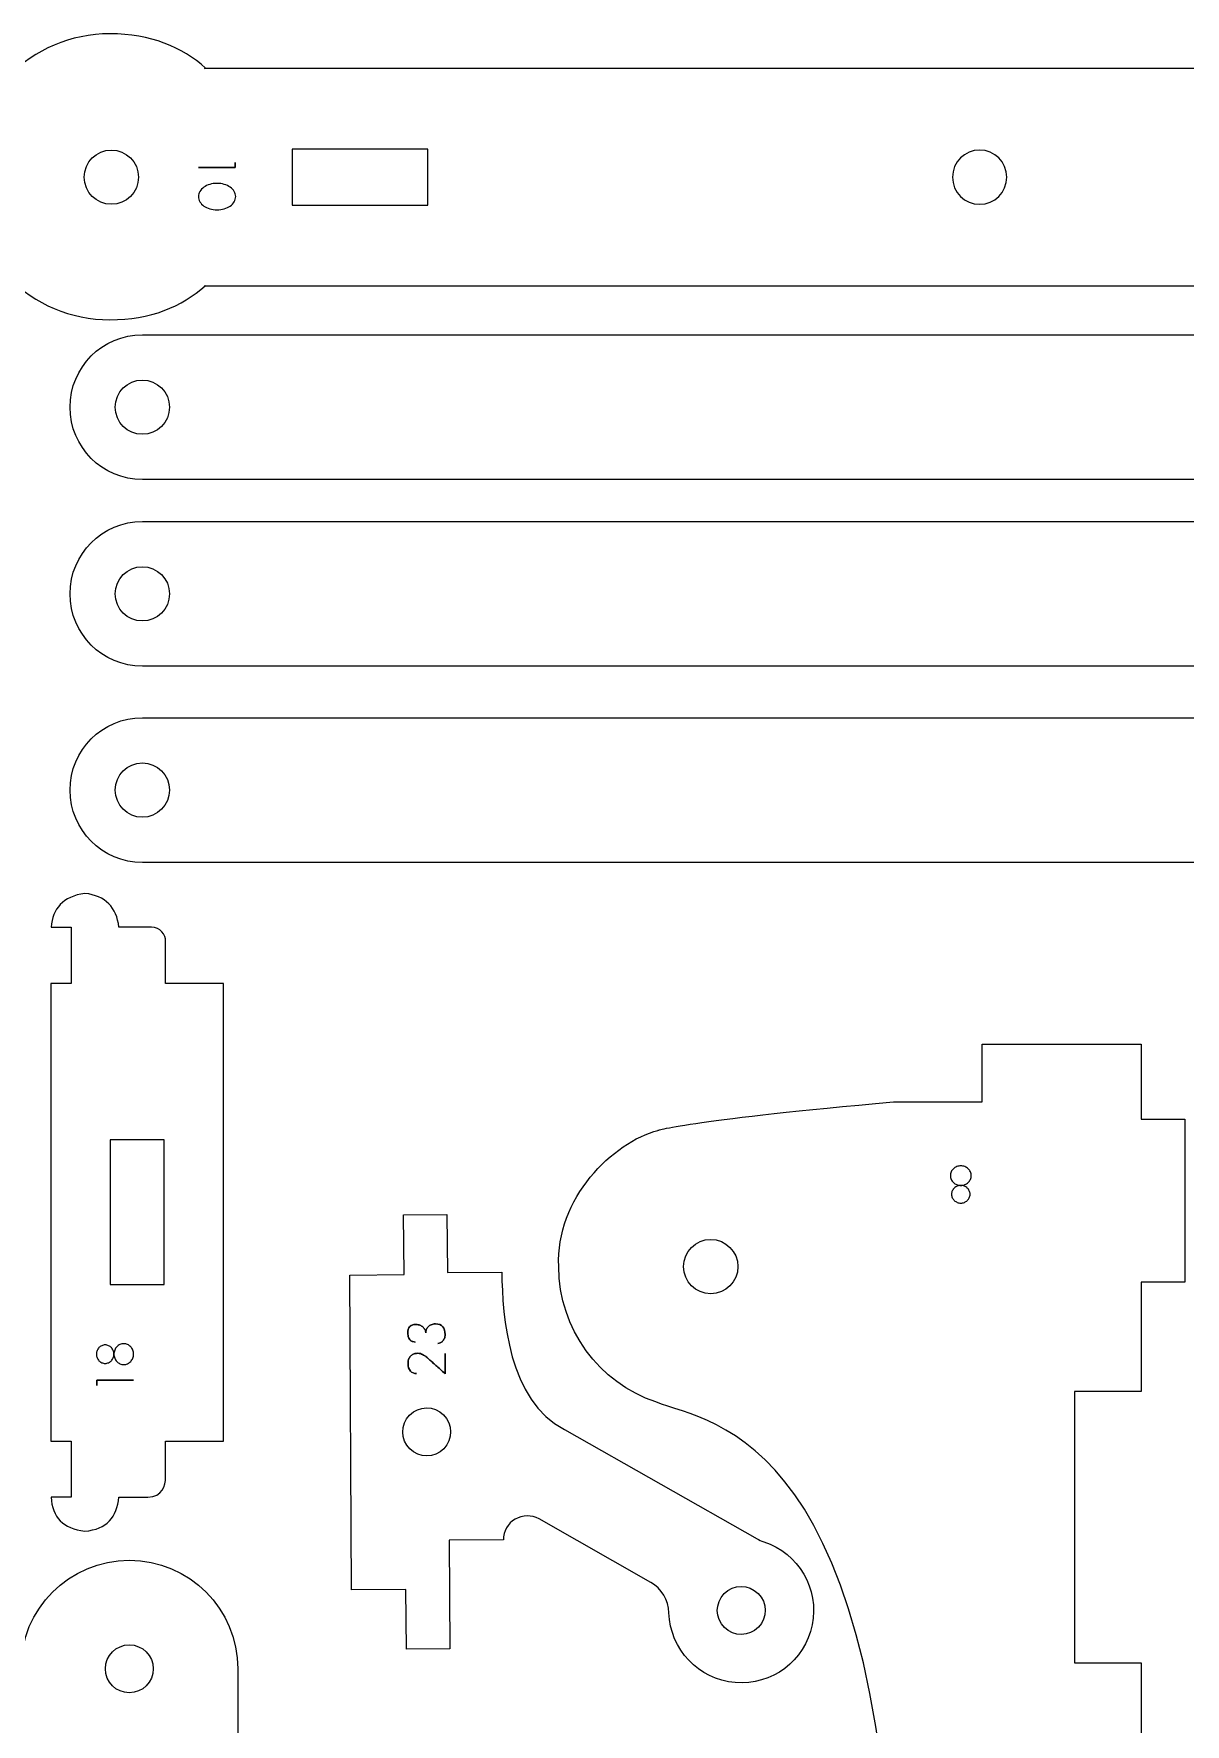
# Model space of a CAD drawing. Header units: millimetres. Extents: x 1 to 3601, y 1 to 1248.
# Drawn here: x 1135 to 1198.6, y 1018.2 to 1111.6 of the extents above; entities that cross this region are included whole.
import ezdxf

# ---------------------------------------------------------------- set-up
doc = ezdxf.new("R2010")
doc.units = ezdxf.units.MM
doc.layers.get('0').update_dxf_attribs({"lineweight": 5})
doc.layers.add('MARCATGE', color=1, linetype='Continuous', lineweight=5)
doc.layers.add('TALL 1', color=4, linetype='Continuous', lineweight=5)

msp = doc.modelspace()

# ---------------------------------------------------------------- linework, layer by layer
at = {"lineweight": 9}
for points, knots in [([(1144.459, 1109.725), (1144.459, 1109.725), (1144.402, 1109.692), (1144.402, 1109.692), (1144.402, 1109.692), (1144.402, 1109.692), (1219.336, 1109.692), (1219.336, 1109.692), (1219.336, 1109.692), (1222.65, 1109.692), (1225.257, 1107.006), (1225.257, 1103.692), (1225.257, 1103.692), (1225.257, 1100.379), (1222.57, 1097.693), (1219.257, 1097.693), (1219.257, 1097.693), (1219.257, 1097.693), (1144.402, 1097.693), (1144.402, 1097.693), (1144.402, 1097.693), (1144.402, 1097.693), (1144.445, 1097.688), (1144.445, 1097.688), (1144.445, 1097.688), (1143.171, 1096.54), (1141.416, 1095.809), (1139.18, 1095.809), (1139.18, 1095.809), (1134.815, 1095.809), (1131.276, 1099.348), (1131.276, 1103.713), (1131.276, 1103.713), (1131.276, 1108.078), (1134.815, 1111.617), (1139.18, 1111.617), (1139.18, 1111.617), (1141.424, 1111.617), (1143.183, 1110.88), (1144.459, 1109.725)], [0, 0, 0, 0, 0.090909, 0.090909, 0.090909, 0.090909, 0.181818, 0.181818, 0.181818, 0.181818, 0.272727, 0.272727, 0.272727, 0.272727, 0.363636, 0.363636, 0.363636, 0.363636, 0.454545, 0.454545, 0.454545, 0.454545, 0.545455, 0.545455, 0.545455, 0.545455, 0.636364, 0.636364, 0.636364, 0.636364, 0.727273, 0.727273, 0.727273, 0.727273, 0.818182, 0.818182, 0.818182, 0.818182, 1, 1, 1, 1]), ([(1140.971, 1086.979), (1140.971, 1086.979), (1220.971, 1086.979), (1220.971, 1086.979), (1220.971, 1086.979), (1222.4, 1086.979), (1223.72, 1087.741), (1224.435, 1088.979), (1224.435, 1088.979), (1225.15, 1090.217), (1225.15, 1091.741), (1224.435, 1092.979), (1224.435, 1092.979), (1223.72, 1094.217), (1222.4, 1094.979), (1220.971, 1094.979), (1220.971, 1094.979), (1220.971, 1094.979), (1140.971, 1094.979), (1140.971, 1094.979), (1140.971, 1094.979), (1138.762, 1094.979), (1136.971, 1093.188), (1136.971, 1090.979), (1136.971, 1090.979), (1136.971, 1088.77), (1138.762, 1086.979), (1140.971, 1086.979)], [0, 0, 0, 0, 0.125, 0.125, 0.125, 0.125, 0.25, 0.25, 0.25, 0.25, 0.375, 0.375, 0.375, 0.375, 0.5, 0.5, 0.5, 0.5, 0.625, 0.625, 0.625, 0.625, 0.75, 0.75, 0.75, 0.75, 1, 1, 1, 1]), ([(1140.971, 1076.66), (1140.971, 1076.66), (1220.971, 1076.66), (1220.971, 1076.66), (1220.971, 1076.66), (1222.4, 1076.66), (1223.72, 1077.423), (1224.435, 1078.66), (1224.435, 1078.66), (1225.15, 1079.898), (1225.15, 1081.423), (1224.435, 1082.66), (1224.435, 1082.66), (1223.72, 1083.898), (1222.4, 1084.66), (1220.971, 1084.66), (1220.971, 1084.66), (1220.971, 1084.66), (1140.971, 1084.66), (1140.971, 1084.66), (1140.971, 1084.66), (1138.762, 1084.66), (1136.971, 1082.869), (1136.971, 1080.66), (1136.971, 1080.66), (1136.971, 1078.451), (1138.762, 1076.66), (1140.971, 1076.66)], [0, 0, 0, 0, 0.125, 0.125, 0.125, 0.125, 0.25, 0.25, 0.25, 0.25, 0.375, 0.375, 0.375, 0.375, 0.5, 0.5, 0.5, 0.5, 0.625, 0.625, 0.625, 0.625, 0.75, 0.75, 0.75, 0.75, 1, 1, 1, 1]), ([(1140.971, 1065.812), (1140.971, 1065.812), (1220.971, 1065.812), (1220.971, 1065.812), (1220.971, 1065.812), (1222.4, 1065.812), (1223.72, 1066.575), (1224.435, 1067.812), (1224.435, 1067.812), (1225.15, 1069.05), (1225.15, 1070.575), (1224.435, 1071.812), (1224.435, 1071.812), (1223.72, 1073.05), (1222.4, 1073.812), (1220.971, 1073.812), (1220.971, 1073.812), (1220.971, 1073.812), (1140.971, 1073.812), (1140.971, 1073.812), (1140.971, 1073.812), (1138.762, 1073.812), (1136.971, 1072.021), (1136.971, 1069.812), (1136.971, 1069.812), (1136.971, 1067.603), (1138.762, 1065.812), (1140.971, 1065.812)], [0, 0, 0, 0, 0.125, 0.125, 0.125, 0.125, 0.25, 0.25, 0.25, 0.25, 0.375, 0.375, 0.375, 0.375, 0.5, 0.5, 0.5, 0.5, 0.625, 0.625, 0.625, 0.625, 0.75, 0.75, 0.75, 0.75, 1, 1, 1, 1]), ([(1142.247, 1059.13), (1142.247, 1059.13), (1145.453, 1059.13), (1145.453, 1059.13), (1145.453, 1059.13), (1145.453, 1059.13), (1145.453, 1033.83), (1145.453, 1033.83), (1145.453, 1033.83), (1145.453, 1033.83), (1142.247, 1033.83), (1142.247, 1033.83), (1142.247, 1033.83), (1142.247, 1033.83), (1142.247, 1031.832), (1142.247, 1031.832), (1142.247, 1031.832), (1142.274, 1031.369), (1142.071, 1030.753), (1141.273, 1030.731), (1141.273, 1030.731), (1141.273, 1030.731), (1139.676, 1030.733), (1139.676, 1030.733), (1139.676, 1030.733), (1139.561, 1029.637), (1139.012, 1028.94), (1137.797, 1028.854), (1137.797, 1028.854), (1136.584, 1028.976), (1135.996, 1029.633), (1135.922, 1030.73), (1135.922, 1030.73), (1135.922, 1030.73), (1137.031, 1030.733), (1137.031, 1030.733), (1137.031, 1030.733), (1137.031, 1030.733), (1137.042, 1033.83), (1137.042, 1033.83), (1137.042, 1033.83), (1137.042, 1033.83), (1135.916, 1033.83), (1135.916, 1033.83), (1135.916, 1033.83), (1135.916, 1033.83), (1135.916, 1059.13), (1135.916, 1059.13), (1135.916, 1059.13), (1135.916, 1059.13), (1137.042, 1059.13), (1137.042, 1059.13), (1137.042, 1059.13), (1137.042, 1059.13), (1137.042, 1062.23), (1137.042, 1062.23), (1137.042, 1062.23), (1137.042, 1062.23), (1135.922, 1062.23), (1135.922, 1062.23), (1135.922, 1062.23), (1136.013, 1063.256), (1136.574, 1063.929), (1137.799, 1064.105), (1137.799, 1064.105), (1138.928, 1063.967), (1139.547, 1063.335), (1139.676, 1062.23), (1139.676, 1062.23), (1139.676, 1062.23), (1141.475, 1062.23), (1141.475, 1062.23), (1141.475, 1062.23), (1141.967, 1062.225), (1142.274, 1061.832), (1142.247, 1061.439), (1142.247, 1061.439), (1142.247, 1061.439), (1142.247, 1059.13), (1142.247, 1059.13)], [0, 0, 0, 0, 0.047619, 0.047619, 0.047619, 0.047619, 0.095238, 0.095238, 0.095238, 0.095238, 0.142857, 0.142857, 0.142857, 0.142857, 0.190476, 0.190476, 0.190476, 0.190476, 0.238095, 0.238095, 0.238095, 0.238095, 0.285714, 0.285714, 0.285714, 0.285714, 0.333333, 0.333333, 0.333333, 0.333333, 0.380952, 0.380952, 0.380952, 0.380952, 0.428571, 0.428571, 0.428571, 0.428571, 0.47619, 0.47619, 0.47619, 0.47619, 0.52381, 0.52381, 0.52381, 0.52381, 0.571429, 0.571429, 0.571429, 0.571429, 0.619048, 0.619048, 0.619048, 0.619048, 0.666667, 0.666667, 0.666667, 0.666667, 0.714286, 0.714286, 0.714286, 0.714286, 0.761905, 0.761905, 0.761905, 0.761905, 0.809524, 0.809524, 0.809524, 0.809524, 0.857143, 0.857143, 0.857143, 0.857143, 0.904762, 0.904762, 0.904762, 0.904762, 1, 1, 1, 1]), ([(1187.397, 1055.777), (1187.397, 1055.777), (1187.397, 1055.577), (1187.397, 1055.577), (1187.397, 1055.577), (1187.397, 1055.577), (1187.397, 1052.577), (1187.397, 1052.577), (1187.397, 1052.577), (1187.397, 1052.577), (1182.497, 1052.577), (1182.497, 1052.577), (1182.497, 1052.577), (1171.717, 1051.631), (1169.383, 1051.01), (1169.472, 1051.002), (1169.472, 1051.002), (1167.007, 1050.373), (1163.797, 1047.227), (1163.993, 1043.477), (1163.993, 1043.477), (1163.993, 1040), (1166.238, 1037.047), (1169.358, 1035.99), (1169.358, 1035.99), (1172.541, 1034.753), (1182.224, 1034.23), (1182.629, 1003.977), (1182.629, 1003.977), (1182.629, 1003.977), (1182.629, 1004.077), (1182.629, 1004.077), (1182.629, 1004.077), (1182.629, 1004.077), (1189.697, 1004.077), (1189.697, 1004.077), (1189.697, 1004.077), (1189.697, 1004.077), (1189.697, 1001.577), (1189.697, 1001.577), (1189.697, 1001.577), (1189.697, 1001.577), (1196.197, 1001.577), (1196.197, 1001.577), (1196.197, 1001.577), (1196.197, 1001.577), (1196.197, 1004.598), (1196.197, 1004.598), (1196.197, 1004.598), (1196.197, 1004.598), (1198.597, 1004.598), (1198.597, 1004.598), (1198.597, 1004.598), (1198.597, 1004.598), (1198.597, 1007.298), (1198.597, 1007.298), (1198.597, 1007.298), (1198.597, 1007.298), (1196.197, 1007.298), (1196.197, 1007.298), (1196.197, 1007.298), (1196.197, 1007.298), (1196.197, 1008.477), (1196.197, 1008.477), (1196.197, 1008.477), (1196.197, 1008.477), (1198.597, 1008.477), (1198.597, 1008.477), (1198.597, 1008.477), (1198.597, 1008.477), (1198.597, 1014.098), (1198.597, 1014.098), (1198.597, 1014.098), (1198.597, 1014.098), (1196.197, 1014.098), (1196.197, 1014.098), (1196.197, 1014.098), (1196.197, 1014.098), (1196.197, 1021.564), (1196.197, 1021.564), (1196.197, 1021.564), (1196.197, 1021.564), (1196.197, 1021.577), (1196.197, 1021.577), (1196.197, 1021.577), (1196.197, 1021.577), (1192.496, 1021.577), (1192.496, 1021.577), (1192.496, 1021.577), (1192.496, 1021.577), (1192.496, 1036.577), (1192.496, 1036.577), (1192.496, 1036.577), (1192.496, 1036.577), (1196.196, 1036.577), (1196.196, 1036.577), (1196.196, 1036.577), (1196.196, 1036.577), (1196.196, 1042.616), (1196.196, 1042.616), (1196.196, 1042.616), (1196.196, 1042.616), (1198.597, 1042.616), (1198.597, 1042.616), (1198.597, 1042.616), (1198.597, 1042.616), (1198.597, 1051.616), (1198.597, 1051.616), (1198.597, 1051.616), (1198.597, 1051.616), (1196.197, 1051.616), (1196.197, 1051.616), (1196.197, 1051.616), (1196.197, 1051.616), (1196.197, 1055.777), (1196.197, 1055.777), (1196.197, 1055.777), (1196.197, 1055.777), (1187.397, 1055.777), (1187.397, 1055.777)], [0, 0, 0, 0, 0.032258, 0.032258, 0.032258, 0.032258, 0.064516, 0.064516, 0.064516, 0.064516, 0.096774, 0.096774, 0.096774, 0.096774, 0.129032, 0.129032, 0.129032, 0.129032, 0.16129, 0.16129, 0.16129, 0.16129, 0.193548, 0.193548, 0.193548, 0.193548, 0.225806, 0.225806, 0.225806, 0.225806, 0.258065, 0.258065, 0.258065, 0.258065, 0.290323, 0.290323, 0.290323, 0.290323, 0.322581, 0.322581, 0.322581, 0.322581, 0.354839, 0.354839, 0.354839, 0.354839, 0.387097, 0.387097, 0.387097, 0.387097, 0.419355, 0.419355, 0.419355, 0.419355, 0.451613, 0.451613, 0.451613, 0.451613, 0.483871, 0.483871, 0.483871, 0.483871, 0.516129, 0.516129, 0.516129, 0.516129, 0.548387, 0.548387, 0.548387, 0.548387, 0.580645, 0.580645, 0.580645, 0.580645, 0.612903, 0.612903, 0.612903, 0.612903, 0.645161, 0.645161, 0.645161, 0.645161, 0.677419, 0.677419, 0.677419, 0.677419, 0.709677, 0.709677, 0.709677, 0.709677, 0.741935, 0.741935, 0.741935, 0.741935, 0.774194, 0.774194, 0.774194, 0.774194, 0.806452, 0.806452, 0.806452, 0.806452, 0.83871, 0.83871, 0.83871, 0.83871, 0.870968, 0.870968, 0.870968, 0.870968, 0.903226, 0.903226, 0.903226, 0.903226, 0.935484, 0.935484, 0.935484, 0.935484, 1, 1, 1, 1]), ([(1186.219, 1049.043), (1186.299, 1049.043), (1186.373, 1049.029), (1186.442, 1049.001), (1186.442, 1049.001), (1186.512, 1048.972), (1186.573, 1048.933), (1186.626, 1048.883), (1186.626, 1048.883), (1186.679, 1048.834), (1186.72, 1048.776), (1186.75, 1048.71), (1186.75, 1048.71), (1186.78, 1048.644), (1186.795, 1048.574), (1186.795, 1048.501), (1186.795, 1048.501), (1186.795, 1048.428), (1186.78, 1048.358), (1186.75, 1048.292), (1186.75, 1048.292), (1186.72, 1048.226), (1186.679, 1048.169), (1186.626, 1048.12), (1186.626, 1048.12), (1186.573, 1048.071), (1186.512, 1048.032), (1186.442, 1048.003), (1186.442, 1048.003), (1186.373, 1047.974), (1186.299, 1047.959), (1186.219, 1047.959), (1186.219, 1047.959), (1186.14, 1047.959), (1186.066, 1047.974), (1185.995, 1048.003), (1185.995, 1048.003), (1185.925, 1048.032), (1185.863, 1048.071), (1185.81, 1048.12), (1185.81, 1048.12), (1185.758, 1048.169), (1185.716, 1048.226), (1185.686, 1048.292), (1185.686, 1048.292), (1185.656, 1048.358), (1185.641, 1048.428), (1185.641, 1048.501), (1185.641, 1048.501), (1185.641, 1048.574), (1185.656, 1048.644), (1185.686, 1048.71), (1185.686, 1048.71), (1185.716, 1048.776), (1185.758, 1048.834), (1185.81, 1048.883), (1185.81, 1048.883), (1185.863, 1048.933), (1185.925, 1048.972), (1185.995, 1049.001), (1185.995, 1049.001), (1186.066, 1049.029), (1186.14, 1049.043), (1186.219, 1049.043)], [0, 0, 0, 0, 0.058824, 0.058824, 0.058824, 0.058824, 0.117647, 0.117647, 0.117647, 0.117647, 0.176471, 0.176471, 0.176471, 0.176471, 0.235294, 0.235294, 0.235294, 0.235294, 0.294118, 0.294118, 0.294118, 0.294118, 0.352941, 0.352941, 0.352941, 0.352941, 0.411765, 0.411765, 0.411765, 0.411765, 0.470588, 0.470588, 0.470588, 0.470588, 0.529412, 0.529412, 0.529412, 0.529412, 0.588235, 0.588235, 0.588235, 0.588235, 0.647059, 0.647059, 0.647059, 0.647059, 0.705882, 0.705882, 0.705882, 0.705882, 0.764706, 0.764706, 0.764706, 0.764706, 0.823529, 0.823529, 0.823529, 0.823529, 0.882353, 0.882353, 0.882353, 0.882353, 1, 1, 1, 1]), ([(1186.219, 1047.959), (1186.289, 1047.959), (1186.355, 1047.947), (1186.417, 1047.921), (1186.417, 1047.921), (1186.479, 1047.896), (1186.533, 1047.861), (1186.579, 1047.817), (1186.579, 1047.817), (1186.625, 1047.772), (1186.662, 1047.721), (1186.689, 1047.663), (1186.689, 1047.663), (1186.717, 1047.605), (1186.73, 1047.542), (1186.73, 1047.474), (1186.73, 1047.474), (1186.73, 1047.406), (1186.717, 1047.343), (1186.689, 1047.283), (1186.689, 1047.283), (1186.662, 1047.224), (1186.625, 1047.172), (1186.579, 1047.128), (1186.579, 1047.128), (1186.533, 1047.084), (1186.479, 1047.049), (1186.417, 1047.024), (1186.417, 1047.024), (1186.355, 1046.998), (1186.289, 1046.986), (1186.219, 1046.986), (1186.219, 1046.986), (1186.15, 1046.986), (1186.084, 1046.998), (1186.022, 1047.024), (1186.022, 1047.024), (1185.96, 1047.049), (1185.906, 1047.084), (1185.86, 1047.128), (1185.86, 1047.128), (1185.814, 1047.172), (1185.777, 1047.224), (1185.75, 1047.283), (1185.75, 1047.283), (1185.722, 1047.343), (1185.709, 1047.406), (1185.709, 1047.474), (1185.709, 1047.474), (1185.709, 1047.542), (1185.722, 1047.605), (1185.75, 1047.663), (1185.75, 1047.663), (1185.777, 1047.721), (1185.814, 1047.772), (1185.86, 1047.817), (1185.86, 1047.817), (1185.906, 1047.861), (1185.96, 1047.896), (1186.022, 1047.921), (1186.022, 1047.921), (1186.084, 1047.947), (1186.15, 1047.959), (1186.219, 1047.959)], [0, 0, 0, 0, 0.058824, 0.058824, 0.058824, 0.058824, 0.117647, 0.117647, 0.117647, 0.117647, 0.176471, 0.176471, 0.176471, 0.176471, 0.235294, 0.235294, 0.235294, 0.235294, 0.294118, 0.294118, 0.294118, 0.294118, 0.352941, 0.352941, 0.352941, 0.352941, 0.411765, 0.411765, 0.411765, 0.411765, 0.470588, 0.470588, 0.470588, 0.470588, 0.529412, 0.529412, 0.529412, 0.529412, 0.588235, 0.588235, 0.588235, 0.588235, 0.647059, 0.647059, 0.647059, 0.647059, 0.705882, 0.705882, 0.705882, 0.705882, 0.764706, 0.764706, 0.764706, 0.764706, 0.823529, 0.823529, 0.823529, 0.823529, 0.882353, 0.882353, 0.882353, 0.882353, 1, 1, 1, 1]), ([(1152.534, 1025.605), (1152.534, 1025.605), (1152.534, 1025.608), (1152.534, 1025.608), (1152.534, 1025.608), (1152.534, 1025.608), (1155.534, 1025.63), (1155.534, 1025.63), (1155.534, 1025.63), (1155.534, 1025.63), (1155.536, 1025.63), (1155.536, 1025.63), (1155.536, 1025.63), (1155.536, 1025.63), (1155.578, 1022.331), (1155.578, 1022.331), (1155.578, 1022.331), (1155.578, 1022.331), (1157.978, 1022.348), (1157.978, 1022.348), (1157.978, 1022.348), (1157.978, 1022.348), (1157.934, 1028.348), (1157.934, 1028.348), (1157.934, 1028.348), (1157.934, 1028.348), (1160.934, 1028.37), (1160.934, 1028.37), (1160.934, 1028.37), (1160.93, 1028.84), (1161.178, 1029.277), (1161.584, 1029.515), (1161.584, 1029.515), (1161.989, 1029.753), (1162.491, 1029.757), (1162.9, 1029.525), (1162.9, 1029.525), (1162.9, 1029.525), (1169.073, 1026.021), (1169.073, 1026.021), (1169.073, 1026.021), (1169.68, 1025.676), (1170.064, 1025.04), (1170.085, 1024.343), (1170.085, 1024.343), (1170.148, 1022.313), (1171.722, 1020.652), (1173.746, 1020.48), (1173.746, 1020.48), (1175.77, 1020.309), (1177.601, 1021.682), (1178.004, 1023.673), (1178.004, 1023.673), (1178.407, 1025.663), (1177.254, 1027.64), (1175.322, 1028.269), (1175.322, 1028.269), (1175.194, 1028.311), (1175.071, 1028.365), (1174.954, 1028.432), (1174.954, 1028.432), (1174.954, 1028.432), (1164.307, 1034.476), (1164.307, 1034.476), (1164.307, 1034.476), (1161.213, 1036.034), (1160.864, 1040.728), (1160.846, 1043.17), (1160.846, 1043.17), (1160.846, 1043.17), (1157.846, 1043.148), (1157.846, 1043.148), (1157.846, 1043.148), (1157.846, 1043.148), (1157.802, 1046.347), (1157.802, 1046.347), (1157.802, 1046.347), (1157.802, 1046.347), (1155.402, 1046.33), (1155.402, 1046.33), (1155.402, 1046.33), (1155.402, 1046.33), (1155.446, 1043.03), (1155.446, 1043.03), (1155.446, 1043.03), (1155.446, 1043.03), (1152.446, 1043.008), (1152.446, 1043.008), (1152.446, 1043.008), (1152.446, 1043.008), (1152.534, 1025.605), (1152.534, 1025.605)], [0, 0, 0, 0, 0.041667, 0.041667, 0.041667, 0.041667, 0.083333, 0.083333, 0.083333, 0.083333, 0.125, 0.125, 0.125, 0.125, 0.166667, 0.166667, 0.166667, 0.166667, 0.208333, 0.208333, 0.208333, 0.208333, 0.25, 0.25, 0.25, 0.25, 0.291667, 0.291667, 0.291667, 0.291667, 0.333333, 0.333333, 0.333333, 0.333333, 0.375, 0.375, 0.375, 0.375, 0.416667, 0.416667, 0.416667, 0.416667, 0.458333, 0.458333, 0.458333, 0.458333, 0.5, 0.5, 0.5, 0.5, 0.541667, 0.541667, 0.541667, 0.541667, 0.583333, 0.583333, 0.583333, 0.583333, 0.625, 0.625, 0.625, 0.625, 0.666667, 0.666667, 0.666667, 0.666667, 0.708333, 0.708333, 0.708333, 0.708333, 0.75, 0.75, 0.75, 0.75, 0.791667, 0.791667, 0.791667, 0.791667, 0.833333, 0.833333, 0.833333, 0.833333, 0.875, 0.875, 0.875, 0.875, 0.916667, 0.916667, 0.916667, 0.916667, 1, 1, 1, 1]), ([(1139.4, 1038.633), (1139.4, 1038.564), (1139.388, 1038.498), (1139.362, 1038.436), (1139.362, 1038.436), (1139.337, 1038.374), (1139.302, 1038.319), (1139.258, 1038.273), (1139.258, 1038.273), (1139.214, 1038.227), (1139.162, 1038.191), (1139.104, 1038.163), (1139.104, 1038.163), (1139.046, 1038.136), (1138.983, 1038.122), (1138.915, 1038.122), (1138.915, 1038.122), (1138.847, 1038.122), (1138.784, 1038.136), (1138.724, 1038.163), (1138.724, 1038.163), (1138.665, 1038.191), (1138.613, 1038.227), (1138.569, 1038.273), (1138.569, 1038.273), (1138.525, 1038.319), (1138.49, 1038.374), (1138.465, 1038.436), (1138.465, 1038.436), (1138.439, 1038.498), (1138.427, 1038.564), (1138.427, 1038.633), (1138.427, 1038.633), (1138.427, 1038.703), (1138.439, 1038.769), (1138.465, 1038.831), (1138.465, 1038.831), (1138.49, 1038.893), (1138.525, 1038.947), (1138.569, 1038.993), (1138.569, 1038.993), (1138.613, 1039.039), (1138.665, 1039.076), (1138.724, 1039.103), (1138.724, 1039.103), (1138.784, 1039.13), (1138.847, 1039.144), (1138.915, 1039.144), (1138.915, 1039.144), (1138.983, 1039.144), (1139.046, 1039.13), (1139.104, 1039.103), (1139.104, 1039.103), (1139.162, 1039.076), (1139.214, 1039.039), (1139.258, 1038.993), (1139.258, 1038.993), (1139.302, 1038.947), (1139.337, 1038.893), (1139.362, 1038.831), (1139.362, 1038.831), (1139.388, 1038.769), (1139.4, 1038.703), (1139.4, 1038.633)], [0, 0, 0, 0, 0.058824, 0.058824, 0.058824, 0.058824, 0.117647, 0.117647, 0.117647, 0.117647, 0.176471, 0.176471, 0.176471, 0.176471, 0.235294, 0.235294, 0.235294, 0.235294, 0.294118, 0.294118, 0.294118, 0.294118, 0.352941, 0.352941, 0.352941, 0.352941, 0.411765, 0.411765, 0.411765, 0.411765, 0.470588, 0.470588, 0.470588, 0.470588, 0.529412, 0.529412, 0.529412, 0.529412, 0.588235, 0.588235, 0.588235, 0.588235, 0.647059, 0.647059, 0.647059, 0.647059, 0.705882, 0.705882, 0.705882, 0.705882, 0.764706, 0.764706, 0.764706, 0.764706, 0.823529, 0.823529, 0.823529, 0.823529, 0.882353, 0.882353, 0.882353, 0.882353, 1, 1, 1, 1]), ([(1140.484, 1038.633), (1140.484, 1038.554), (1140.47, 1038.48), (1140.442, 1038.41), (1140.442, 1038.41), (1140.413, 1038.341), (1140.374, 1038.28), (1140.325, 1038.227), (1140.325, 1038.227), (1140.275, 1038.174), (1140.217, 1038.133), (1140.151, 1038.103), (1140.151, 1038.103), (1140.085, 1038.073), (1140.016, 1038.057), (1139.942, 1038.057), (1139.942, 1038.057), (1139.869, 1038.057), (1139.799, 1038.073), (1139.733, 1038.103), (1139.733, 1038.103), (1139.667, 1038.133), (1139.61, 1038.174), (1139.561, 1038.227), (1139.561, 1038.227), (1139.512, 1038.28), (1139.473, 1038.341), (1139.444, 1038.41), (1139.444, 1038.41), (1139.415, 1038.48), (1139.4, 1038.554), (1139.4, 1038.633), (1139.4, 1038.633), (1139.4, 1038.712), (1139.415, 1038.787), (1139.444, 1038.858), (1139.444, 1038.858), (1139.473, 1038.928), (1139.512, 1038.99), (1139.561, 1039.042), (1139.561, 1039.042), (1139.61, 1039.095), (1139.667, 1039.137), (1139.733, 1039.167), (1139.733, 1039.167), (1139.799, 1039.197), (1139.869, 1039.212), (1139.942, 1039.212), (1139.942, 1039.212), (1140.016, 1039.212), (1140.085, 1039.197), (1140.151, 1039.167), (1140.151, 1039.167), (1140.217, 1039.137), (1140.275, 1039.095), (1140.325, 1039.042), (1140.325, 1039.042), (1140.374, 1038.99), (1140.413, 1038.928), (1140.442, 1038.858), (1140.442, 1038.858), (1140.47, 1038.787), (1140.484, 1038.712), (1140.484, 1038.633)], [0, 0, 0, 0, 0.058824, 0.058824, 0.058824, 0.058824, 0.117647, 0.117647, 0.117647, 0.117647, 0.176471, 0.176471, 0.176471, 0.176471, 0.235294, 0.235294, 0.235294, 0.235294, 0.294118, 0.294118, 0.294118, 0.294118, 0.352941, 0.352941, 0.352941, 0.352941, 0.411765, 0.411765, 0.411765, 0.411765, 0.470588, 0.470588, 0.470588, 0.470588, 0.529412, 0.529412, 0.529412, 0.529412, 0.588235, 0.588235, 0.588235, 0.588235, 0.647059, 0.647059, 0.647059, 0.647059, 0.705882, 0.705882, 0.705882, 0.705882, 0.764706, 0.764706, 0.764706, 0.764706, 0.823529, 0.823529, 0.823529, 0.823529, 0.882353, 0.882353, 0.882353, 0.882353, 1, 1, 1, 1]), ([(1144.251, 930.632), (1144.251, 930.632), (1144.251, 930.396), (1144.251, 930.396), (1144.251, 930.396), (1144.251, 932.089), (1144.681, 933.855), (1145.501, 935.337), (1145.501, 935.337), (1145.501, 935.337), (1145.523, 935.353), (1145.523, 935.353), (1145.523, 935.353), (1147.138, 936.8), (1148.155, 938.902), (1148.155, 941.241), (1148.155, 941.241), (1148.155, 943.486), (1147.419, 945.245), (1146.264, 946.52), (1146.264, 946.52), (1146.264, 946.52), (1146.251, 946.387), (1146.251, 946.387), (1146.251, 946.387), (1146.251, 946.387), (1146.251, 1021.242), (1146.251, 1021.242), (1146.251, 1021.242), (1146.251, 1024.555), (1143.565, 1027.242), (1140.251, 1027.242), (1140.251, 1027.242), (1136.938, 1027.242), (1134.251, 1024.555), (1134.251, 1021.242), (1134.251, 1021.242), (1134.251, 1021.242), (1134.251, 946.387), (1134.251, 946.387), (1134.251, 946.387), (1134.251, 946.387), (1134.226, 946.506), (1134.226, 946.506), (1134.226, 946.506), (1133.079, 945.232), (1132.348, 943.477), (1132.348, 941.242), (1132.348, 941.242), (1132.347, 938.899), (1133.367, 936.794), (1134.986, 935.347), (1134.986, 935.347), (1134.986, 935.347), (1135.001, 935.337), (1135.001, 935.337), (1135.001, 935.337), (1135.821, 933.855), (1136.251, 932.089), (1136.251, 930.396), (1136.251, 930.396), (1136.251, 930.396), (1136.251, 930.632), (1136.251, 930.632), (1136.251, 930.632), (1136.251, 930.632), (1136.251, 927.868), (1136.251, 927.868), (1136.251, 927.868), (1136.251, 926.439), (1137.014, 925.119), (1138.251, 924.404), (1138.251, 924.404), (1139.489, 923.69), (1141.014, 923.69), (1142.251, 924.404), (1142.251, 924.404), (1143.489, 925.119), (1144.251, 926.439), (1144.251, 927.868), (1144.251, 927.868), (1144.251, 927.868), (1144.251, 930.632), (1144.251, 930.632)], [0, 0, 0, 0, 0.045455, 0.045455, 0.045455, 0.045455, 0.090909, 0.090909, 0.090909, 0.090909, 0.136364, 0.136364, 0.136364, 0.136364, 0.181818, 0.181818, 0.181818, 0.181818, 0.227273, 0.227273, 0.227273, 0.227273, 0.272727, 0.272727, 0.272727, 0.272727, 0.318182, 0.318182, 0.318182, 0.318182, 0.363636, 0.363636, 0.363636, 0.363636, 0.409091, 0.409091, 0.409091, 0.409091, 0.454545, 0.454545, 0.454545, 0.454545, 0.5, 0.5, 0.5, 0.5, 0.545455, 0.545455, 0.545455, 0.545455, 0.590909, 0.590909, 0.590909, 0.590909, 0.636364, 0.636364, 0.636364, 0.636364, 0.681818, 0.681818, 0.681818, 0.681818, 0.727273, 0.727273, 0.727273, 0.727273, 0.772727, 0.772727, 0.772727, 0.772727, 0.818182, 0.818182, 0.818182, 0.818182, 0.863636, 0.863636, 0.863636, 0.863636, 0.909091, 0.909091, 0.909091, 0.909091, 1, 1, 1, 1])]:
    msp.add_open_spline(points, degree=3, knots=knots, dxfattribs=at)
at = {"layer": 'MARCATGE', "lineweight": 9}
for points, knots in [([(1146.104, 1104.219), (1146.104, 1104.219), (1146.104, 1104.51), (1146.104, 1104.51), (1146.104, 1104.51), (1146.104, 1104.51), (1146.104, 1104.219), (1146.104, 1104.219), (1146.104, 1104.219), (1146.104, 1104.219), (1144.072, 1104.219), (1144.072, 1104.219), (1144.072, 1104.219), (1144.072, 1104.219), (1146.104, 1104.219), (1146.104, 1104.219)], [0, 0, 0, 0, 0.2, 0.2, 0.2, 0.2, 0.4, 0.4, 0.4, 0.4, 0.6, 0.6, 0.6, 0.6, 1, 1, 1, 1]), ([(1144.072, 1102.616), (1144.072, 1102.718), (1144.099, 1102.813), (1144.153, 1102.901), (1144.153, 1102.901), (1144.206, 1102.99), (1144.28, 1103.067), (1144.373, 1103.134), (1144.373, 1103.134), (1144.466, 1103.201), (1144.575, 1103.254), (1144.7, 1103.292), (1144.7, 1103.292), (1144.825, 1103.331), (1144.959, 1103.35), (1145.1, 1103.35), (1145.1, 1103.35), (1145.241, 1103.35), (1145.374, 1103.331), (1145.499, 1103.292), (1145.499, 1103.292), (1145.624, 1103.254), (1145.733, 1103.201), (1145.826, 1103.134), (1145.826, 1103.134), (1145.919, 1103.067), (1145.993, 1102.99), (1146.048, 1102.901), (1146.048, 1102.901), (1146.102, 1102.813), (1146.13, 1102.718), (1146.13, 1102.616), (1146.13, 1102.616), (1146.13, 1102.515), (1146.102, 1102.42), (1146.048, 1102.331), (1146.048, 1102.331), (1145.993, 1102.243), (1145.919, 1102.165), (1145.826, 1102.098), (1145.826, 1102.098), (1145.733, 1102.032), (1145.624, 1101.979), (1145.499, 1101.94), (1145.499, 1101.94), (1145.374, 1101.902), (1145.241, 1101.882), (1145.1, 1101.882), (1145.1, 1101.882), (1144.959, 1101.882), (1144.825, 1101.902), (1144.7, 1101.94), (1144.7, 1101.94), (1144.575, 1101.979), (1144.466, 1102.032), (1144.373, 1102.098), (1144.373, 1102.098), (1144.28, 1102.165), (1144.206, 1102.243), (1144.153, 1102.331), (1144.153, 1102.331), (1144.099, 1102.42), (1144.072, 1102.515), (1144.072, 1102.616)], [0, 0, 0, 0, 0.058824, 0.058824, 0.058824, 0.058824, 0.117647, 0.117647, 0.117647, 0.117647, 0.176471, 0.176471, 0.176471, 0.176471, 0.235294, 0.235294, 0.235294, 0.235294, 0.294118, 0.294118, 0.294118, 0.294118, 0.352941, 0.352941, 0.352941, 0.352941, 0.411765, 0.411765, 0.411765, 0.411765, 0.470588, 0.470588, 0.470588, 0.470588, 0.529412, 0.529412, 0.529412, 0.529412, 0.588235, 0.588235, 0.588235, 0.588235, 0.647059, 0.647059, 0.647059, 0.647059, 0.705882, 0.705882, 0.705882, 0.705882, 0.764706, 0.764706, 0.764706, 0.764706, 0.823529, 0.823529, 0.823529, 0.823529, 0.882353, 0.882353, 0.882353, 0.882353, 1, 1, 1, 1]), ([(1186.219, 1049.043), (1186.299, 1049.043), (1186.373, 1049.029), (1186.442, 1049.001), (1186.442, 1049.001), (1186.512, 1048.972), (1186.573, 1048.933), (1186.626, 1048.883), (1186.626, 1048.883), (1186.679, 1048.834), (1186.72, 1048.776), (1186.75, 1048.71), (1186.75, 1048.71), (1186.78, 1048.644), (1186.795, 1048.574), (1186.795, 1048.501), (1186.795, 1048.501), (1186.795, 1048.428), (1186.78, 1048.358), (1186.75, 1048.292), (1186.75, 1048.292), (1186.72, 1048.226), (1186.679, 1048.169), (1186.626, 1048.12), (1186.626, 1048.12), (1186.573, 1048.071), (1186.512, 1048.032), (1186.442, 1048.003), (1186.442, 1048.003), (1186.373, 1047.974), (1186.299, 1047.959), (1186.219, 1047.959), (1186.219, 1047.959), (1186.14, 1047.959), (1186.066, 1047.974), (1185.995, 1048.003), (1185.995, 1048.003), (1185.925, 1048.032), (1185.863, 1048.071), (1185.81, 1048.12), (1185.81, 1048.12), (1185.758, 1048.169), (1185.716, 1048.226), (1185.686, 1048.292), (1185.686, 1048.292), (1185.656, 1048.358), (1185.641, 1048.428), (1185.641, 1048.501), (1185.641, 1048.501), (1185.641, 1048.574), (1185.656, 1048.644), (1185.686, 1048.71), (1185.686, 1048.71), (1185.716, 1048.776), (1185.758, 1048.834), (1185.81, 1048.883), (1185.81, 1048.883), (1185.863, 1048.933), (1185.925, 1048.972), (1185.995, 1049.001), (1185.995, 1049.001), (1186.066, 1049.029), (1186.14, 1049.043), (1186.219, 1049.043)], [0, 0, 0, 0, 0.058824, 0.058824, 0.058824, 0.058824, 0.117647, 0.117647, 0.117647, 0.117647, 0.176471, 0.176471, 0.176471, 0.176471, 0.235294, 0.235294, 0.235294, 0.235294, 0.294118, 0.294118, 0.294118, 0.294118, 0.352941, 0.352941, 0.352941, 0.352941, 0.411765, 0.411765, 0.411765, 0.411765, 0.470588, 0.470588, 0.470588, 0.470588, 0.529412, 0.529412, 0.529412, 0.529412, 0.588235, 0.588235, 0.588235, 0.588235, 0.647059, 0.647059, 0.647059, 0.647059, 0.705882, 0.705882, 0.705882, 0.705882, 0.764706, 0.764706, 0.764706, 0.764706, 0.823529, 0.823529, 0.823529, 0.823529, 0.882353, 0.882353, 0.882353, 0.882353, 1, 1, 1, 1]), ([(1186.219, 1047.959), (1186.289, 1047.959), (1186.355, 1047.947), (1186.417, 1047.921), (1186.417, 1047.921), (1186.479, 1047.896), (1186.533, 1047.861), (1186.579, 1047.817), (1186.579, 1047.817), (1186.625, 1047.772), (1186.662, 1047.721), (1186.689, 1047.663), (1186.689, 1047.663), (1186.717, 1047.605), (1186.73, 1047.542), (1186.73, 1047.474), (1186.73, 1047.474), (1186.73, 1047.406), (1186.717, 1047.343), (1186.689, 1047.283), (1186.689, 1047.283), (1186.662, 1047.224), (1186.625, 1047.172), (1186.579, 1047.128), (1186.579, 1047.128), (1186.533, 1047.084), (1186.479, 1047.049), (1186.417, 1047.024), (1186.417, 1047.024), (1186.355, 1046.998), (1186.289, 1046.986), (1186.219, 1046.986), (1186.219, 1046.986), (1186.15, 1046.986), (1186.084, 1046.998), (1186.022, 1047.024), (1186.022, 1047.024), (1185.96, 1047.049), (1185.906, 1047.084), (1185.86, 1047.128), (1185.86, 1047.128), (1185.814, 1047.172), (1185.777, 1047.224), (1185.75, 1047.283), (1185.75, 1047.283), (1185.722, 1047.343), (1185.709, 1047.406), (1185.709, 1047.474), (1185.709, 1047.474), (1185.709, 1047.542), (1185.722, 1047.605), (1185.75, 1047.663), (1185.75, 1047.663), (1185.777, 1047.721), (1185.814, 1047.772), (1185.86, 1047.817), (1185.86, 1047.817), (1185.906, 1047.861), (1185.96, 1047.896), (1186.022, 1047.921), (1186.022, 1047.921), (1186.084, 1047.947), (1186.15, 1047.959), (1186.219, 1047.959)], [0, 0, 0, 0, 0.058824, 0.058824, 0.058824, 0.058824, 0.117647, 0.117647, 0.117647, 0.117647, 0.176471, 0.176471, 0.176471, 0.176471, 0.235294, 0.235294, 0.235294, 0.235294, 0.294118, 0.294118, 0.294118, 0.294118, 0.352941, 0.352941, 0.352941, 0.352941, 0.411765, 0.411765, 0.411765, 0.411765, 0.470588, 0.470588, 0.470588, 0.470588, 0.529412, 0.529412, 0.529412, 0.529412, 0.588235, 0.588235, 0.588235, 0.588235, 0.647059, 0.647059, 0.647059, 0.647059, 0.705882, 0.705882, 0.705882, 0.705882, 0.764706, 0.764706, 0.764706, 0.764706, 0.823529, 0.823529, 0.823529, 0.823529, 0.882353, 0.882353, 0.882353, 0.882353, 1, 1, 1, 1]), ([(1157.308, 1039.225), (1157.351, 1039.231), (1157.396, 1039.243), (1157.442, 1039.263), (1157.442, 1039.263), (1157.488, 1039.283), (1157.531, 1039.312), (1157.57, 1039.349), (1157.57, 1039.349), (1157.61, 1039.387), (1157.642, 1039.436), (1157.668, 1039.497), (1157.668, 1039.497), (1157.693, 1039.559), (1157.706, 1039.634), (1157.706, 1039.725), (1157.706, 1039.725), (1157.704, 1039.905), (1157.66, 1040.047), (1157.575, 1040.151), (1157.575, 1040.151), (1157.489, 1040.254), (1157.356, 1040.306), (1157.175, 1040.306), (1157.175, 1040.306), (1157.085, 1040.306), (1157.006, 1040.291), (1156.938, 1040.262), (1156.938, 1040.262), (1156.871, 1040.233), (1156.815, 1040.195), (1156.77, 1040.147), (1156.77, 1040.147), (1156.726, 1040.099), (1156.693, 1040.045), (1156.67, 1039.986), (1156.67, 1039.986), (1156.648, 1039.926), (1156.636, 1039.867), (1156.636, 1039.807), (1156.636, 1039.807), (1156.638, 1039.867), (1156.626, 1039.925), (1156.6, 1039.98), (1156.6, 1039.98), (1156.573, 1040.036), (1156.536, 1040.085), (1156.488, 1040.128), (1156.488, 1040.128), (1156.44, 1040.172), (1156.384, 1040.206), (1156.319, 1040.233), (1156.319, 1040.233), (1156.254, 1040.259), (1156.184, 1040.272), (1156.109, 1040.272), (1156.109, 1040.272), (1156.088, 1040.272), (1156.062, 1040.272), (1156.03, 1040.271), (1156.03, 1040.271), (1155.998, 1040.27), (1155.965, 1040.265), (1155.931, 1040.257), (1155.931, 1040.257), (1155.897, 1040.248), (1155.863, 1040.235), (1155.829, 1040.217), (1155.829, 1040.217), (1155.795, 1040.199), (1155.765, 1040.174), (1155.737, 1040.141), (1155.737, 1040.141), (1155.71, 1040.108), (1155.689, 1040.066), (1155.673, 1040.014), (1155.673, 1040.014), (1155.657, 1039.962), (1155.649, 1039.9), (1155.649, 1039.826), (1155.649, 1039.826), (1155.649, 1039.713), (1155.662, 1039.624), (1155.689, 1039.557), (1155.689, 1039.557), (1155.717, 1039.49), (1155.751, 1039.438), (1155.791, 1039.402), (1155.791, 1039.402), (1155.832, 1039.365), (1155.876, 1039.339), (1155.924, 1039.325), (1155.924, 1039.325), (1155.972, 1039.311), (1156.017, 1039.301), (1156.061, 1039.296), (1156.061, 1039.296), (1156.017, 1039.301), (1155.972, 1039.311), (1155.924, 1039.325), (1155.924, 1039.325), (1155.876, 1039.339), (1155.832, 1039.365), (1155.791, 1039.402), (1155.791, 1039.402), (1155.751, 1039.438), (1155.717, 1039.49), (1155.689, 1039.557), (1155.689, 1039.557), (1155.662, 1039.624), (1155.649, 1039.713), (1155.649, 1039.826), (1155.649, 1039.826), (1155.649, 1039.9), (1155.657, 1039.962), (1155.673, 1040.014), (1155.673, 1040.014), (1155.689, 1040.066), (1155.71, 1040.108), (1155.737, 1040.141), (1155.737, 1040.141), (1155.765, 1040.174), (1155.795, 1040.199), (1155.829, 1040.217), (1155.829, 1040.217), (1155.863, 1040.235), (1155.897, 1040.248), (1155.931, 1040.257), (1155.931, 1040.257), (1155.965, 1040.265), (1155.997, 1040.27), (1156.028, 1040.271), (1156.028, 1040.271), (1156.059, 1040.272), (1156.086, 1040.272), (1156.109, 1040.272), (1156.109, 1040.272), (1156.184, 1040.272), (1156.254, 1040.259), (1156.319, 1040.233), (1156.319, 1040.233), (1156.384, 1040.206), (1156.44, 1040.172), (1156.488, 1040.128), (1156.488, 1040.128), (1156.536, 1040.085), (1156.573, 1040.036), (1156.6, 1039.98), (1156.6, 1039.98), (1156.626, 1039.925), (1156.638, 1039.867), (1156.636, 1039.807), (1156.636, 1039.807), (1156.636, 1039.867), (1156.648, 1039.926), (1156.67, 1039.986), (1156.67, 1039.986), (1156.693, 1040.045), (1156.726, 1040.099), (1156.77, 1040.147), (1156.77, 1040.147), (1156.815, 1040.195), (1156.871, 1040.233), (1156.938, 1040.262), (1156.938, 1040.262), (1157.006, 1040.291), (1157.085, 1040.306), (1157.175, 1040.306), (1157.175, 1040.306), (1157.356, 1040.306), (1157.489, 1040.254), (1157.575, 1040.151), (1157.575, 1040.151), (1157.66, 1040.047), (1157.704, 1039.905), (1157.706, 1039.725), (1157.706, 1039.725), (1157.706, 1039.634), (1157.693, 1039.559), (1157.668, 1039.497), (1157.668, 1039.497), (1157.642, 1039.436), (1157.61, 1039.387), (1157.57, 1039.349), (1157.57, 1039.349), (1157.531, 1039.312), (1157.488, 1039.283), (1157.442, 1039.263), (1157.442, 1039.263), (1157.396, 1039.243), (1157.351, 1039.231), (1157.308, 1039.225)], [0, 0, 0, 0, 0.020408, 0.020408, 0.020408, 0.020408, 0.040816, 0.040816, 0.040816, 0.040816, 0.061224, 0.061224, 0.061224, 0.061224, 0.081633, 0.081633, 0.081633, 0.081633, 0.102041, 0.102041, 0.102041, 0.102041, 0.122449, 0.122449, 0.122449, 0.122449, 0.142857, 0.142857, 0.142857, 0.142857, 0.163265, 0.163265, 0.163265, 0.163265, 0.183673, 0.183673, 0.183673, 0.183673, 0.204082, 0.204082, 0.204082, 0.204082, 0.22449, 0.22449, 0.22449, 0.22449, 0.244898, 0.244898, 0.244898, 0.244898, 0.265306, 0.265306, 0.265306, 0.265306, 0.285714, 0.285714, 0.285714, 0.285714, 0.306122, 0.306122, 0.306122, 0.306122, 0.326531, 0.326531, 0.326531, 0.326531, 0.346939, 0.346939, 0.346939, 0.346939, 0.367347, 0.367347, 0.367347, 0.367347, 0.387755, 0.387755, 0.387755, 0.387755, 0.408163, 0.408163, 0.408163, 0.408163, 0.428571, 0.428571, 0.428571, 0.428571, 0.44898, 0.44898, 0.44898, 0.44898, 0.469388, 0.469388, 0.469388, 0.469388, 0.489796, 0.489796, 0.489796, 0.489796, 0.510204, 0.510204, 0.510204, 0.510204, 0.530612, 0.530612, 0.530612, 0.530612, 0.55102, 0.55102, 0.55102, 0.55102, 0.571429, 0.571429, 0.571429, 0.571429, 0.591837, 0.591837, 0.591837, 0.591837, 0.612245, 0.612245, 0.612245, 0.612245, 0.632653, 0.632653, 0.632653, 0.632653, 0.653061, 0.653061, 0.653061, 0.653061, 0.673469, 0.673469, 0.673469, 0.673469, 0.693878, 0.693878, 0.693878, 0.693878, 0.714286, 0.714286, 0.714286, 0.714286, 0.734694, 0.734694, 0.734694, 0.734694, 0.755102, 0.755102, 0.755102, 0.755102, 0.77551, 0.77551, 0.77551, 0.77551, 0.795918, 0.795918, 0.795918, 0.795918, 0.816327, 0.816327, 0.816327, 0.816327, 0.836735, 0.836735, 0.836735, 0.836735, 0.857143, 0.857143, 0.857143, 0.857143, 0.877551, 0.877551, 0.877551, 0.877551, 0.897959, 0.897959, 0.897959, 0.897959, 0.918367, 0.918367, 0.918367, 0.918367, 0.938776, 0.938776, 0.938776, 0.938776, 0.959184, 0.959184, 0.959184, 0.959184, 1, 1, 1, 1]), ([(1139.4, 1038.633), (1139.4, 1038.564), (1139.388, 1038.498), (1139.362, 1038.436), (1139.362, 1038.436), (1139.337, 1038.374), (1139.302, 1038.319), (1139.258, 1038.273), (1139.258, 1038.273), (1139.214, 1038.227), (1139.162, 1038.191), (1139.104, 1038.163), (1139.104, 1038.163), (1139.046, 1038.136), (1138.983, 1038.122), (1138.915, 1038.122), (1138.915, 1038.122), (1138.847, 1038.122), (1138.784, 1038.136), (1138.724, 1038.163), (1138.724, 1038.163), (1138.665, 1038.191), (1138.613, 1038.227), (1138.569, 1038.273), (1138.569, 1038.273), (1138.525, 1038.319), (1138.49, 1038.374), (1138.465, 1038.436), (1138.465, 1038.436), (1138.439, 1038.498), (1138.427, 1038.564), (1138.427, 1038.633), (1138.427, 1038.633), (1138.427, 1038.703), (1138.439, 1038.769), (1138.465, 1038.831), (1138.465, 1038.831), (1138.49, 1038.893), (1138.525, 1038.947), (1138.569, 1038.993), (1138.569, 1038.993), (1138.613, 1039.039), (1138.665, 1039.076), (1138.724, 1039.103), (1138.724, 1039.103), (1138.784, 1039.13), (1138.847, 1039.144), (1138.915, 1039.144), (1138.915, 1039.144), (1138.983, 1039.144), (1139.046, 1039.13), (1139.104, 1039.103), (1139.104, 1039.103), (1139.162, 1039.076), (1139.214, 1039.039), (1139.258, 1038.993), (1139.258, 1038.993), (1139.302, 1038.947), (1139.337, 1038.893), (1139.362, 1038.831), (1139.362, 1038.831), (1139.388, 1038.769), (1139.4, 1038.703), (1139.4, 1038.633)], [0, 0, 0, 0, 0.058824, 0.058824, 0.058824, 0.058824, 0.117647, 0.117647, 0.117647, 0.117647, 0.176471, 0.176471, 0.176471, 0.176471, 0.235294, 0.235294, 0.235294, 0.235294, 0.294118, 0.294118, 0.294118, 0.294118, 0.352941, 0.352941, 0.352941, 0.352941, 0.411765, 0.411765, 0.411765, 0.411765, 0.470588, 0.470588, 0.470588, 0.470588, 0.529412, 0.529412, 0.529412, 0.529412, 0.588235, 0.588235, 0.588235, 0.588235, 0.647059, 0.647059, 0.647059, 0.647059, 0.705882, 0.705882, 0.705882, 0.705882, 0.764706, 0.764706, 0.764706, 0.764706, 0.823529, 0.823529, 0.823529, 0.823529, 0.882353, 0.882353, 0.882353, 0.882353, 1, 1, 1, 1]), ([(1140.484, 1038.633), (1140.484, 1038.554), (1140.47, 1038.48), (1140.442, 1038.41), (1140.442, 1038.41), (1140.413, 1038.341), (1140.374, 1038.28), (1140.325, 1038.227), (1140.325, 1038.227), (1140.275, 1038.174), (1140.217, 1038.133), (1140.151, 1038.103), (1140.151, 1038.103), (1140.085, 1038.073), (1140.016, 1038.057), (1139.942, 1038.057), (1139.942, 1038.057), (1139.869, 1038.057), (1139.799, 1038.073), (1139.733, 1038.103), (1139.733, 1038.103), (1139.667, 1038.133), (1139.61, 1038.174), (1139.561, 1038.227), (1139.561, 1038.227), (1139.512, 1038.28), (1139.473, 1038.341), (1139.444, 1038.41), (1139.444, 1038.41), (1139.415, 1038.48), (1139.4, 1038.554), (1139.4, 1038.633), (1139.4, 1038.633), (1139.4, 1038.712), (1139.415, 1038.787), (1139.444, 1038.858), (1139.444, 1038.858), (1139.473, 1038.928), (1139.512, 1038.99), (1139.561, 1039.042), (1139.561, 1039.042), (1139.61, 1039.095), (1139.667, 1039.137), (1139.733, 1039.167), (1139.733, 1039.167), (1139.799, 1039.197), (1139.869, 1039.212), (1139.942, 1039.212), (1139.942, 1039.212), (1140.016, 1039.212), (1140.085, 1039.197), (1140.151, 1039.167), (1140.151, 1039.167), (1140.217, 1039.137), (1140.275, 1039.095), (1140.325, 1039.042), (1140.325, 1039.042), (1140.374, 1038.99), (1140.413, 1038.928), (1140.442, 1038.858), (1140.442, 1038.858), (1140.47, 1038.787), (1140.484, 1038.712), (1140.484, 1038.633)], [0, 0, 0, 0, 0.058824, 0.058824, 0.058824, 0.058824, 0.117647, 0.117647, 0.117647, 0.117647, 0.176471, 0.176471, 0.176471, 0.176471, 0.235294, 0.235294, 0.235294, 0.235294, 0.294118, 0.294118, 0.294118, 0.294118, 0.352941, 0.352941, 0.352941, 0.352941, 0.411765, 0.411765, 0.411765, 0.411765, 0.470588, 0.470588, 0.470588, 0.470588, 0.529412, 0.529412, 0.529412, 0.529412, 0.588235, 0.588235, 0.588235, 0.588235, 0.647059, 0.647059, 0.647059, 0.647059, 0.705882, 0.705882, 0.705882, 0.705882, 0.764706, 0.764706, 0.764706, 0.764706, 0.823529, 0.823529, 0.823529, 0.823529, 0.882353, 0.882353, 0.882353, 0.882353, 1, 1, 1, 1]), ([(1157.706, 1037.554), (1157.518, 1037.724), (1157.348, 1037.877), (1157.195, 1038.014), (1157.195, 1038.014), (1157.131, 1038.073), (1157.067, 1038.131), (1157.003, 1038.188), (1157.003, 1038.188), (1156.939, 1038.245), (1156.881, 1038.297), (1156.828, 1038.343), (1156.828, 1038.343), (1156.776, 1038.389), (1156.731, 1038.428), (1156.694, 1038.459), (1156.694, 1038.459), (1156.658, 1038.49), (1156.634, 1038.508), (1156.625, 1038.514), (1156.625, 1038.514), (1156.606, 1038.525), (1156.584, 1038.54), (1156.559, 1038.559), (1156.559, 1038.559), (1156.533, 1038.578), (1156.503, 1038.596), (1156.468, 1038.614), (1156.468, 1038.614), (1156.434, 1038.632), (1156.393, 1038.648), (1156.346, 1038.661), (1156.346, 1038.661), (1156.299, 1038.674), (1156.244, 1038.68), (1156.182, 1038.68), (1156.182, 1038.68), (1156.12, 1038.68), (1156.058, 1038.67), (1155.996, 1038.649), (1155.996, 1038.649), (1155.934, 1038.629), (1155.878, 1038.597), (1155.828, 1038.553), (1155.828, 1038.553), (1155.778, 1038.51), (1155.737, 1038.454), (1155.706, 1038.386), (1155.706, 1038.386), (1155.675, 1038.317), (1155.66, 1038.234), (1155.66, 1038.136), (1155.66, 1038.136), (1155.662, 1037.938), (1155.705, 1037.793), (1155.79, 1037.7), (1155.79, 1037.7), (1155.874, 1037.607), (1155.986, 1037.56), (1156.126, 1037.56), (1156.126, 1037.56), (1155.986, 1037.56), (1155.874, 1037.607), (1155.79, 1037.7), (1155.79, 1037.7), (1155.705, 1037.793), (1155.662, 1037.938), (1155.66, 1038.136), (1155.66, 1038.136), (1155.66, 1038.234), (1155.675, 1038.317), (1155.706, 1038.386), (1155.706, 1038.386), (1155.737, 1038.454), (1155.778, 1038.51), (1155.828, 1038.553), (1155.828, 1038.553), (1155.878, 1038.597), (1155.934, 1038.629), (1155.996, 1038.649), (1155.996, 1038.649), (1156.058, 1038.67), (1156.12, 1038.68), (1156.182, 1038.68), (1156.182, 1038.68), (1156.244, 1038.68), (1156.299, 1038.674), (1156.346, 1038.661), (1156.346, 1038.661), (1156.393, 1038.648), (1156.434, 1038.632), (1156.468, 1038.614), (1156.468, 1038.614), (1156.503, 1038.596), (1156.533, 1038.578), (1156.559, 1038.559), (1156.559, 1038.559), (1156.584, 1038.54), (1156.606, 1038.525), (1156.625, 1038.514), (1156.625, 1038.514), (1156.634, 1038.508), (1156.658, 1038.49), (1156.694, 1038.459), (1156.694, 1038.459), (1156.731, 1038.428), (1156.776, 1038.389), (1156.828, 1038.343), (1156.828, 1038.343), (1156.881, 1038.297), (1156.939, 1038.245), (1157.003, 1038.188), (1157.003, 1038.188), (1157.067, 1038.131), (1157.131, 1038.073), (1157.195, 1038.014), (1157.195, 1038.014), (1157.348, 1037.877), (1157.518, 1037.724), (1157.706, 1037.554), (1157.706, 1037.554), (1157.706, 1037.554), (1157.706, 1038.666), (1157.706, 1038.666), (1157.706, 1038.666), (1157.706, 1038.666), (1157.706, 1037.554), (1157.706, 1037.554)], [0, 0, 0, 0, 0.030303, 0.030303, 0.030303, 0.030303, 0.060606, 0.060606, 0.060606, 0.060606, 0.090909, 0.090909, 0.090909, 0.090909, 0.121212, 0.121212, 0.121212, 0.121212, 0.151515, 0.151515, 0.151515, 0.151515, 0.181818, 0.181818, 0.181818, 0.181818, 0.212121, 0.212121, 0.212121, 0.212121, 0.242424, 0.242424, 0.242424, 0.242424, 0.272727, 0.272727, 0.272727, 0.272727, 0.30303, 0.30303, 0.30303, 0.30303, 0.333333, 0.333333, 0.333333, 0.333333, 0.363636, 0.363636, 0.363636, 0.363636, 0.393939, 0.393939, 0.393939, 0.393939, 0.424242, 0.424242, 0.424242, 0.424242, 0.454545, 0.454545, 0.454545, 0.454545, 0.484848, 0.484848, 0.484848, 0.484848, 0.515152, 0.515152, 0.515152, 0.515152, 0.545455, 0.545455, 0.545455, 0.545455, 0.575758, 0.575758, 0.575758, 0.575758, 0.606061, 0.606061, 0.606061, 0.606061, 0.636364, 0.636364, 0.636364, 0.636364, 0.666667, 0.666667, 0.666667, 0.666667, 0.69697, 0.69697, 0.69697, 0.69697, 0.727273, 0.727273, 0.727273, 0.727273, 0.757576, 0.757576, 0.757576, 0.757576, 0.787879, 0.787879, 0.787879, 0.787879, 0.818182, 0.818182, 0.818182, 0.818182, 0.848485, 0.848485, 0.848485, 0.848485, 0.878788, 0.878788, 0.878788, 0.878788, 0.909091, 0.909091, 0.909091, 0.909091, 0.939394, 0.939394, 0.939394, 0.939394, 1, 1, 1, 1]), ([(1138.452, 1037.188), (1138.452, 1037.188), (1138.452, 1036.898), (1138.452, 1036.898), (1138.452, 1036.898), (1138.452, 1036.898), (1138.452, 1037.188), (1138.452, 1037.188), (1138.452, 1037.188), (1138.452, 1037.188), (1140.484, 1037.188), (1140.484, 1037.188), (1140.484, 1037.188), (1140.484, 1037.188), (1138.452, 1037.188), (1138.452, 1037.188)], [0, 0, 0, 0, 0.2, 0.2, 0.2, 0.2, 0.4, 0.4, 0.4, 0.4, 0.6, 0.6, 0.6, 0.6, 1, 1, 1, 1])]:
    msp.add_open_spline(points, degree=3, knots=knots, dxfattribs=at)
at = {"layer": 'TALL 1', "lineweight": 9}
for points in [[(1137.757, 1103.692), (1137.757, 1102.864), (1138.428, 1102.193), (1139.257, 1102.193), (1139.257, 1102.193), (1140.085, 1102.192), (1140.756, 1102.864), (1140.756, 1103.692), (1140.756, 1103.692), (1140.757, 1104.521), (1140.085, 1105.192), (1139.257, 1105.192), (1139.257, 1105.192), (1138.428, 1105.192), (1137.757, 1104.521), (1137.757, 1103.692)], [(1156.757, 1102.142), (1156.757, 1102.142), (1149.257, 1102.142), (1149.257, 1102.142), (1149.257, 1102.142), (1149.257, 1102.142), (1149.257, 1105.242), (1149.257, 1105.242), (1149.257, 1105.242), (1149.257, 1105.242), (1156.757, 1105.242), (1156.757, 1105.242), (1156.757, 1105.242), (1156.757, 1105.242), (1156.757, 1102.142), (1156.757, 1102.142)], [(1188.757, 1103.692), (1188.757, 1102.864), (1188.085, 1102.192), (1187.257, 1102.192), (1187.257, 1102.192), (1186.428, 1102.192), (1185.757, 1102.864), (1185.757, 1103.692), (1185.757, 1103.692), (1185.757, 1104.521), (1186.428, 1105.192), (1187.257, 1105.192), (1187.257, 1105.192), (1188.085, 1105.192), (1188.757, 1104.521), (1188.757, 1103.692)], [(1139.471, 1090.979), (1139.471, 1090.151), (1140.142, 1089.479), (1140.971, 1089.479), (1140.971, 1089.479), (1141.799, 1089.479), (1142.471, 1090.151), (1142.471, 1090.979), (1142.471, 1090.979), (1142.471, 1091.807), (1141.799, 1092.479), (1140.971, 1092.479), (1140.971, 1092.479), (1140.142, 1092.479), (1139.471, 1091.807), (1139.471, 1090.979)], [(1139.471, 1080.66), (1139.471, 1079.832), (1140.142, 1079.16), (1140.971, 1079.16), (1140.971, 1079.16), (1141.799, 1079.16), (1142.471, 1079.832), (1142.471, 1080.66), (1142.471, 1080.66), (1142.471, 1081.489), (1141.799, 1082.16), (1140.971, 1082.16), (1140.971, 1082.16), (1140.142, 1082.16), (1139.471, 1081.489), (1139.471, 1080.66)], [(1139.471, 1069.812), (1139.471, 1068.984), (1140.142, 1068.312), (1140.971, 1068.312), (1140.971, 1068.312), (1141.799, 1068.312), (1142.471, 1068.984), (1142.471, 1069.812), (1142.471, 1069.812), (1142.471, 1070.641), (1141.799, 1071.312), (1140.971, 1071.312), (1140.971, 1071.312), (1140.142, 1071.312), (1139.471, 1070.641), (1139.471, 1069.812)], [(1139.184, 1050.48), (1139.184, 1050.48), (1142.184, 1050.48), (1142.184, 1050.48), (1142.184, 1050.48), (1142.184, 1050.48), (1142.184, 1042.48), (1142.184, 1042.48), (1142.184, 1042.48), (1142.184, 1042.48), (1139.184, 1042.48), (1139.184, 1042.48), (1139.184, 1042.48), (1139.184, 1042.48), (1139.184, 1050.48), (1139.184, 1050.48)], [(1172.397, 1044.977), (1171.568, 1044.977), (1170.897, 1044.305), (1170.897, 1043.477), (1170.897, 1043.477), (1170.897, 1042.648), (1171.568, 1041.977), (1172.397, 1041.977), (1172.397, 1041.977), (1173.225, 1041.977), (1173.896, 1042.648), (1173.897, 1043.477), (1173.897, 1043.477), (1173.897, 1044.305), (1173.225, 1044.977), (1172.397, 1044.977)], [(1157.62, 1035.283), (1157.099, 1035.796), (1156.26, 1035.79), (1155.746, 1035.269), (1155.746, 1035.269), (1155.233, 1034.748), (1155.239, 1033.909), (1155.76, 1033.395), (1155.76, 1033.395), (1156.281, 1032.882), (1157.12, 1032.888), (1157.634, 1033.409), (1157.634, 1033.409), (1158.147, 1033.93), (1158.141, 1034.769), (1157.62, 1035.283)], [(1175.013, 1025.41), (1174.492, 1025.923), (1173.653, 1025.917), (1173.14, 1025.396), (1173.14, 1025.396), (1172.626, 1024.875), (1172.632, 1024.036), (1173.153, 1023.522), (1173.153, 1023.522), (1173.674, 1023.009), (1174.513, 1023.015), (1175.027, 1023.536), (1175.027, 1023.536), (1175.541, 1024.057), (1175.535, 1024.896), (1175.013, 1025.41)], [(1140.251, 1022.567), (1139.52, 1022.567), (1138.926, 1021.973), (1138.926, 1021.242), (1138.926, 1021.242), (1138.926, 1020.51), (1139.52, 1019.917), (1140.251, 1019.917), (1140.251, 1019.917), (1140.983, 1019.917), (1141.576, 1020.51), (1141.576, 1021.242), (1141.576, 1021.242), (1141.576, 1021.973), (1140.983, 1022.567), (1140.251, 1022.567)]]:
    msp.add_open_spline(points, degree=3, knots=[0, 0, 0, 0, 0.2, 0.2, 0.2, 0.2, 0.4, 0.4, 0.4, 0.4, 0.6, 0.6, 0.6, 0.6, 1, 1, 1, 1], dxfattribs=at)

doc.saveas('drawing.dxf')
